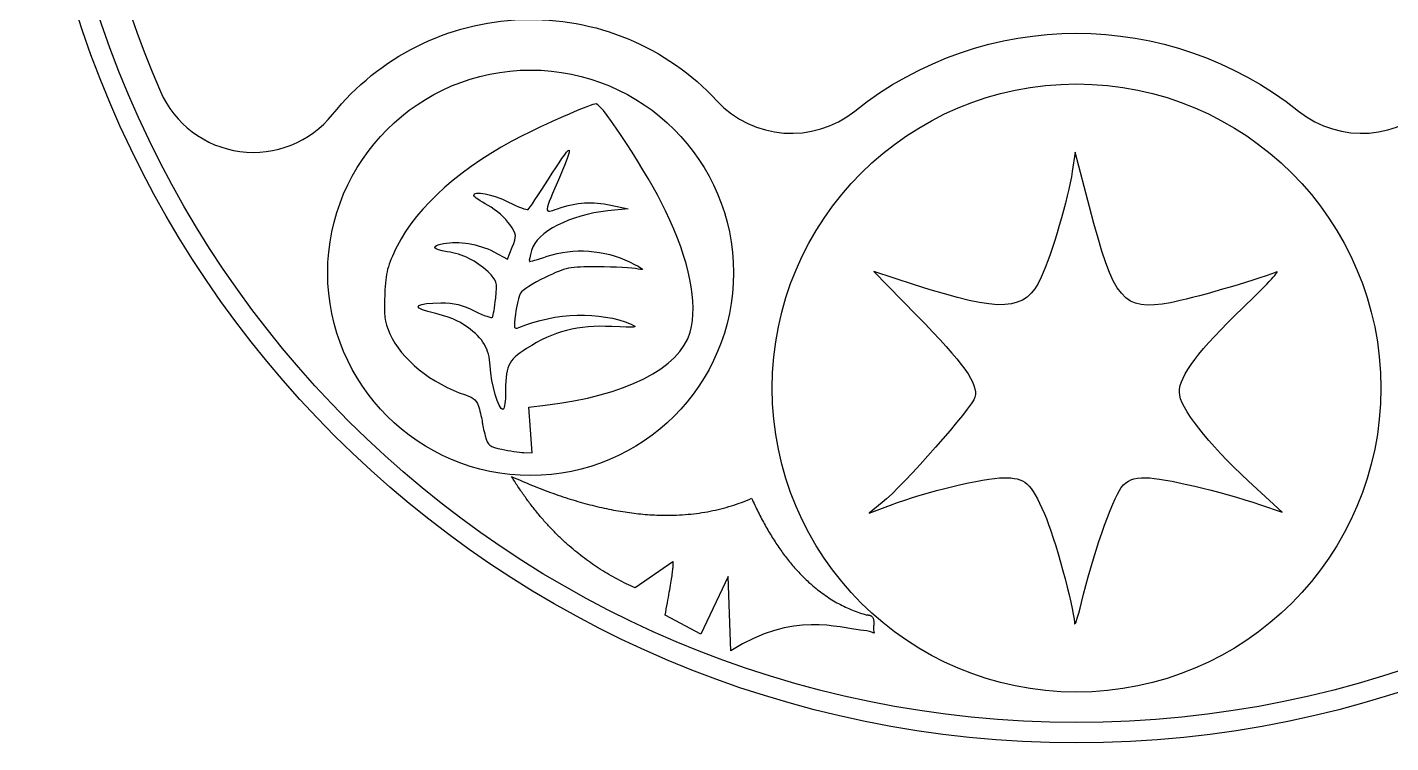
# Model space of a CAD drawing. Header units: millimetres. Extents: x -20.7 to 20.7, y -20.7 to 20.7.
# Drawn here: x -20.68 to 6.19, y -20.68 to -6.57 of the extents above; entities that cross this region are included whole.
import ezdxf

# ---------------------------------------------------------------- set-up
doc = ezdxf.new("R2010")
doc.units = ezdxf.units.MM
doc.layers.get('0').update_dxf_attribs({"linetype": 'CONTINUOUS'})

msp = doc.modelspace()

# ---------------------------------------------------------------- linework, layer by layer
for p, q in [((-0.026, -9.031), (-0.084, -9.413)), ((-0.026, -9.031), (-0.084, -9.413)), ((-0.026, -9.031), (-0.084, -9.413)), ((0.255, -10.108), (-0.026, -9.031)), ((0.255, -10.108), (-0.026, -9.031)), ((0.255, -10.108), (-0.026, -9.031)), ((-8.84, -10.149), (-9.239, -10.19)), ((-8.84, -10.149), (-9.239, -10.19)), ((-8.84, -10.149), (-9.239, -10.19)), ((-9.178, -10.075), (-8.84, -10.149)), ((-9.178, -10.075), (-8.84, -10.149)), ((-9.178, -10.075), (-8.84, -10.149)), ((-11.49, -10.996), (-11.215, -11.139)), ((-11.49, -10.996), (-11.215, -11.139)), ((-11.49, -10.996), (-11.215, -11.139)), ((-11.215, -11.139), (-11.123, -10.906)), ((-11.215, -11.139), (-11.123, -10.906)), ((-11.215, -11.139), (-11.123, -10.906)), ((-3.196, -11.646), (-3.994, -11.387)), ((-3.994, -11.387), (-3.152, -12.248)), ((-3.196, -11.646), (-3.994, -11.387)), ((-3.994, -11.387), (-3.152, -12.248)), ((-3.196, -11.646), (-3.994, -11.387)), ((-3.994, -11.387), (-3.152, -12.248)), ((-10.8, -14.061), (-10.474, -14.023)), ((-10.8, -14.061), (-10.474, -14.023)), ((-10.8, -14.061), (-10.474, -14.023)), ((-10.765, -14.512), (-10.8, -14.061)), ((-10.765, -14.512), (-10.8, -14.061)), ((-10.765, -14.512), (-10.8, -14.061)), ((-10.73, -14.963), (-10.765, -14.512)), ((-10.73, -14.963), (-10.765, -14.512)), ((-10.73, -14.963), (-10.765, -14.512)), ((-10.895, -14.957), (-10.73, -14.963)), ((-10.895, -14.957), (-10.73, -14.963)), ((-10.895, -14.957), (-10.73, -14.963)), ((4.054, -16.132), (3.392, -15.523)), ((4.054, -16.132), (3.392, -15.523)), ((4.054, -16.132), (3.392, -15.523)), ((-3.832, -15.947), (-4.089, -16.154)), ((-3.832, -15.947), (-4.089, -16.154)), ((-3.832, -15.947), (-4.089, -16.154)), ((-4.089, -16.154), (-3.666, -15.994)), ((-4.089, -16.154), (-3.666, -15.994)), ((-4.089, -16.154), (-3.666, -15.994)), ((3.626, -15.988), (4.054, -16.132)), ((3.626, -15.988), (4.054, -16.132)), ((3.626, -15.988), (4.054, -16.132)), ((-7.961, -17.112), (-8.7, -17.629)), ((-6.867, -17.404), (-7.404, -18.543)), ((-6.814, -18.871), (-6.867, -17.404)), ((-7.404, -18.543), (-8.11, -18.169))]:
    msp.add_line(p, q)
msp.add_lwpolyline([(-7.091, -8.016, 0.393426), (-4.373, -8.219, -0.35083), (4.373, -8.219, 0.393426), (7.091, -8.016, -0.458612), (14.665, -8.285, 0.565024), (18.061, -7.83, 1.523453), (-18.061, -7.83, 0.565024), (-14.665, -8.285, -0.458612)], format="xyb", close=True)
for centre, radius in [((0, 0), 20.685), ((0, 0), 20.685), ((0, 0), 20.285), ((-10.762, -11.41), 4), ((0, -13.685), 6)]:
    msp.add_circle(centre, radius)
for points, degree in [([(-9.467, -8.078), (-9.567, -8.078), (-10.318, -8.402), (-10.917, -8.703)], 3), ([(-9.467, -8.078), (-9.567, -8.078), (-10.318, -8.402), (-10.917, -8.703)], 3), ([(-9.467, -8.078), (-9.567, -8.078), (-10.318, -8.402), (-10.917, -8.703)], 3), ([(-8.104, -10.185), (-8.449, -9.467), (-9.347, -8.078), (-9.467, -8.078)], 3), ([(-8.104, -10.185), (-8.449, -9.467), (-9.347, -8.078), (-9.467, -8.078)], 3), ([(-8.104, -10.185), (-8.449, -9.467), (-9.347, -8.078), (-9.467, -8.078)], 3), ([(-10.917, -8.703), (-12.084, -9.291), (-13.014, -10.109), (-13.395, -10.886)], 3), ([(-10.917, -8.703), (-12.084, -9.291), (-13.014, -10.109), (-13.395, -10.886)], 3), ([(-10.917, -8.703), (-12.084, -9.291), (-13.014, -10.109), (-13.395, -10.886)], 3), ([(-10.41, -9.561), (-10.213, -9.246), (-10.031, -8.988), (-10.005, -8.988)], 3), ([(-10.41, -9.561), (-10.213, -9.246), (-10.031, -8.988), (-10.005, -8.988)], 3), ([(-10.41, -9.561), (-10.213, -9.246), (-10.031, -8.988), (-10.005, -8.988)], 3), ([(-10.005, -8.988), (-9.98, -8.988), (-10.056, -9.212), (-10.174, -9.486)], 3), ([(-10.005, -8.988), (-9.98, -8.988), (-10.056, -9.212), (-10.174, -9.486)], 3), ([(-10.005, -8.988), (-9.98, -8.988), (-10.056, -9.212), (-10.174, -9.486)], 3), ([(-10.812, -10.16), (-10.788, -10.145), (-10.607, -9.876), (-10.41, -9.561)], 3), ([(-10.812, -10.16), (-10.788, -10.145), (-10.607, -9.876), (-10.41, -9.561)], 3), ([(-10.812, -10.16), (-10.788, -10.145), (-10.607, -9.876), (-10.41, -9.561)], 3), ([(-10.174, -9.486), (-10.513, -10.269), (-10.511, -10.244), (-10.23, -10.147)], 3), ([(-10.174, -9.486), (-10.513, -10.269), (-10.511, -10.244), (-10.23, -10.147)], 3), ([(-10.174, -9.486), (-10.513, -10.269), (-10.511, -10.244), (-10.23, -10.147)], 3), ([(-0.084, -9.413), (-0.163, -9.939), (-0.484, -11.029), (-0.698, -11.499)], 3), ([(-0.084, -9.413), (-0.163, -9.939), (-0.484, -11.029), (-0.698, -11.499)], 3), ([(-0.084, -9.413), (-0.163, -9.939), (-0.484, -11.029), (-0.698, -11.499)], 3), ([(-11.884, -9.885), (-11.886, -9.784), (-11.515, -9.855), (-11.198, -10.015)], 3), ([(-11.884, -9.885), (-11.886, -9.784), (-11.515, -9.855), (-11.198, -10.015)], 3), ([(-11.884, -9.885), (-11.886, -9.784), (-11.515, -9.855), (-11.198, -10.015)], 3), ([(-11.601, -10.083), (-11.756, -9.997), (-11.884, -9.908), (-11.884, -9.885)], 3), ([(-11.601, -10.083), (-11.756, -9.997), (-11.884, -9.908), (-11.884, -9.885)], 3), ([(-11.601, -10.083), (-11.756, -9.997), (-11.884, -9.908), (-11.884, -9.885)], 3), ([(-11.175, -10.456), (-11.254, -10.335), (-11.444, -10.169), (-11.601, -10.083)], 3), ([(-11.175, -10.456), (-11.254, -10.335), (-11.444, -10.169), (-11.601, -10.083)], 3), ([(-11.175, -10.456), (-11.254, -10.335), (-11.444, -10.169), (-11.601, -10.083)], 3), ([(-11.198, -10.015), (-11.01, -10.11), (-10.836, -10.175), (-10.812, -10.16)], 3), ([(-11.198, -10.015), (-11.01, -10.11), (-10.836, -10.175), (-10.812, -10.16)], 3), ([(-11.198, -10.015), (-11.01, -10.11), (-10.836, -10.175), (-10.812, -10.16)], 3), ([(-9.239, -10.19), (-9.982, -10.266), (-10.645, -10.608), (-10.744, -10.968)], 3), ([(-9.239, -10.19), (-9.982, -10.266), (-10.645, -10.608), (-10.744, -10.968)], 3), ([(-9.239, -10.19), (-9.982, -10.266), (-10.645, -10.608), (-10.744, -10.968)], 3), ([(-10.23, -10.147), (-9.851, -10.016), (-9.54, -9.995), (-9.178, -10.075)], 3), ([(-10.23, -10.147), (-9.851, -10.016), (-9.54, -9.995), (-9.178, -10.075)], 3), ([(-10.23, -10.147), (-9.851, -10.016), (-9.54, -9.995), (-9.178, -10.075)], 3), ([(-7.618, -12.58), (-7.458, -12.005), (-7.625, -11.185), (-8.104, -10.185)], 3), ([(-7.618, -12.58), (-7.458, -12.005), (-7.625, -11.185), (-8.104, -10.185)], 3), ([(-7.618, -12.58), (-7.458, -12.005), (-7.625, -11.185), (-8.104, -10.185)], 3), ([(1.853, -12.001), (0.915, -12.174), (0.738, -11.965), (0.255, -10.108)], 3), ([(1.853, -12.001), (0.915, -12.174), (0.738, -11.965), (0.255, -10.108)], 3), ([(1.853, -12.001), (0.915, -12.174), (0.738, -11.965), (0.255, -10.108)], 3), ([(-11.123, -10.906), (-11.034, -10.678), (-11.035, -10.667), (-11.175, -10.456)], 3), ([(-11.123, -10.906), (-11.034, -10.678), (-11.035, -10.667), (-11.175, -10.456)], 3), ([(-11.123, -10.906), (-11.034, -10.678), (-11.035, -10.667), (-11.175, -10.456)], 3), ([(-13.395, -10.886), (-13.587, -11.276), (-13.617, -11.393), (-13.638, -11.827)], 3), ([(-13.395, -10.886), (-13.587, -11.276), (-13.617, -11.393), (-13.638, -11.827)], 3), ([(-13.395, -10.886), (-13.587, -11.276), (-13.617, -11.393), (-13.638, -11.827)], 3), ([(-12.407, -10.994), (-12.7, -10.955), (-12.734, -10.881), (-12.48, -10.834)], 3), ([(-12.407, -10.994), (-12.7, -10.955), (-12.734, -10.881), (-12.48, -10.834)], 3), ([(-12.407, -10.994), (-12.7, -10.955), (-12.734, -10.881), (-12.48, -10.834)], 3), ([(-12.48, -10.834), (-12.171, -10.776), (-11.797, -10.837), (-11.49, -10.996)], 3), ([(-12.48, -10.834), (-12.171, -10.776), (-11.797, -10.837), (-11.49, -10.996)], 3), ([(-12.48, -10.834), (-12.171, -10.776), (-11.797, -10.837), (-11.49, -10.996)], 3), ([(-11.602, -11.394), (-11.826, -11.175), (-12.109, -11.034), (-12.407, -10.994)], 3), ([(-11.602, -11.394), (-11.826, -11.175), (-12.109, -11.034), (-12.407, -10.994)], 3), ([(-11.602, -11.394), (-11.826, -11.175), (-12.109, -11.034), (-12.407, -10.994)], 3), ([(-10.744, -10.968), (-10.775, -11.08), (-10.795, -11.179), (-10.787, -11.186)], 3), ([(-10.744, -10.968), (-10.775, -11.08), (-10.795, -11.179), (-10.787, -11.186)], 3), ([(-10.744, -10.968), (-10.775, -11.08), (-10.795, -11.179), (-10.787, -11.186)], 3), ([(-10.433, -11.084), (-9.923, -10.911), (-9.301, -10.954), (-8.81, -11.197)], 3), ([(-10.433, -11.084), (-9.923, -10.911), (-9.301, -10.954), (-8.81, -11.197)], 3), ([(-10.433, -11.084), (-9.923, -10.911), (-9.301, -10.954), (-8.81, -11.197)], 3), ([(-10.787, -11.186), (-10.78, -11.193), (-10.621, -11.147), (-10.433, -11.084)], 3), ([(-10.787, -11.186), (-10.78, -11.193), (-10.621, -11.147), (-10.433, -11.084)], 3), ([(-10.787, -11.186), (-10.78, -11.193), (-10.621, -11.147), (-10.433, -11.084)], 3), ([(-8.81, -11.197), (-8.53, -11.336), (-8.49, -11.369), (-8.641, -11.337)], 3), ([(-8.81, -11.197), (-8.53, -11.336), (-8.49, -11.369), (-8.641, -11.337)], 3), ([(-8.81, -11.197), (-8.53, -11.336), (-8.49, -11.369), (-8.641, -11.337)], 3), ([(-11.451, -11.909), (-11.418, -11.588), (-11.423, -11.569), (-11.602, -11.394)], 3), ([(-11.451, -11.909), (-11.418, -11.588), (-11.423, -11.569), (-11.602, -11.394)], 3), ([(-11.451, -11.909), (-11.418, -11.588), (-11.423, -11.569), (-11.602, -11.394)], 3), ([(-10.472, -11.501), (-10.712, -11.616), (-10.933, -11.757), (-10.963, -11.814)], 3), ([(-10.472, -11.501), (-10.712, -11.616), (-10.933, -11.757), (-10.963, -11.814)], 3), ([(-10.472, -11.501), (-10.712, -11.616), (-10.933, -11.757), (-10.963, -11.814)], 3), ([(-9.438, -11.293), (-10.009, -11.293), (-10.055, -11.302), (-10.472, -11.501)], 3), ([(-9.438, -11.293), (-10.009, -11.293), (-10.055, -11.302), (-10.472, -11.501)], 3), ([(-9.438, -11.293), (-10.009, -11.293), (-10.055, -11.302), (-10.472, -11.501)], 3), ([(-8.641, -11.337), (-8.751, -11.313), (-9.109, -11.293), (-9.438, -11.293)], 3), ([(-8.641, -11.337), (-8.751, -11.313), (-9.109, -11.293), (-9.438, -11.293)], 3), ([(-8.641, -11.337), (-8.751, -11.313), (-9.109, -11.293), (-9.438, -11.293)], 3), ([(-0.698, -11.499), (-1.008, -12.181), (-1.464, -12.208), (-3.196, -11.646)], 3), ([(-0.698, -11.499), (-1.008, -12.181), (-1.464, -12.208), (-3.196, -11.646)], 3), ([(-0.698, -11.499), (-1.008, -12.181), (-1.464, -12.208), (-3.196, -11.646)], 3), ([(3.948, -11.392), (3.471, -11.575), (2.268, -11.925), (1.853, -12.001)], 3), ([(3.948, -11.392), (3.471, -11.575), (2.268, -11.925), (1.853, -12.001)], 3), ([(3.948, -11.392), (3.471, -11.575), (2.268, -11.925), (1.853, -12.001)], 3), ([(3.278, -12.1), (3.709, -11.687), (4.011, -11.368), (3.948, -11.392)], 3), ([(3.278, -12.1), (3.709, -11.687), (4.011, -11.368), (3.948, -11.392)], 3), ([(3.278, -12.1), (3.709, -11.687), (4.011, -11.368), (3.948, -11.392)], 3), ([(-10.963, -11.814), (-10.993, -11.872), (-11.037, -12.057), (-11.06, -12.226)], 3), ([(-10.963, -11.814), (-10.993, -11.872), (-11.037, -12.057), (-11.06, -12.226)], 3), ([(-10.963, -11.814), (-10.993, -11.872), (-11.037, -12.057), (-11.06, -12.226)], 3), ([(-13.638, -11.827), (-13.658, -12.247), (-13.643, -12.368), (-13.536, -12.616)], 3), ([(-13.638, -11.827), (-13.658, -12.247), (-13.643, -12.368), (-13.536, -12.616)], 3), ([(-13.638, -11.827), (-13.658, -12.247), (-13.643, -12.368), (-13.536, -12.616)], 3), ([(-12.791, -12.173), (-13.125, -12.087), (-13.001, -12.006), (-12.533, -12.005)], 3), ([(-12.791, -12.173), (-13.125, -12.087), (-13.001, -12.006), (-12.533, -12.005)], 3), ([(-12.791, -12.173), (-13.125, -12.087), (-13.001, -12.006), (-12.533, -12.005)], 3), ([(-12.533, -12.005), (-12.263, -12.005), (-12.114, -12.04), (-11.863, -12.167)], 3), ([(-12.533, -12.005), (-12.263, -12.005), (-12.114, -12.04), (-11.863, -12.167)], 3), ([(-12.533, -12.005), (-12.263, -12.005), (-12.114, -12.04), (-11.863, -12.167)], 3), ([(-11.513, -12.286), (-11.498, -12.261), (-11.47, -12.092), (-11.451, -11.909)], 3), ([(-11.513, -12.286), (-11.498, -12.261), (-11.47, -12.092), (-11.451, -11.909)], 3), ([(-11.513, -12.286), (-11.498, -12.261), (-11.47, -12.092), (-11.451, -11.909)], 3), ([(-12.009, -12.481), (-12.189, -12.348), (-12.329, -12.293), (-12.791, -12.173)], 3), ([(-12.009, -12.481), (-12.189, -12.348), (-12.329, -12.293), (-12.791, -12.173)], 3), ([(-12.009, -12.481), (-12.189, -12.348), (-12.329, -12.293), (-12.791, -12.173)], 3), ([(-11.863, -12.167), (-11.685, -12.257), (-11.528, -12.31), (-11.513, -12.286)], 3), ([(-11.863, -12.167), (-11.685, -12.257), (-11.528, -12.31), (-11.513, -12.286)], 3), ([(-11.863, -12.167), (-11.685, -12.257), (-11.528, -12.31), (-11.513, -12.286)], 3), ([(-11.06, -12.226), (-11.098, -12.512), (-11.094, -12.531), (-10.995, -12.49)], 3), ([(-11.06, -12.226), (-11.098, -12.512), (-11.094, -12.531), (-10.995, -12.49)], 3), ([(-11.06, -12.226), (-11.098, -12.512), (-11.094, -12.531), (-10.995, -12.49)], 3), ([(-10.995, -12.49), (-10.269, -12.19), (-9.39, -12.164), (-8.783, -12.426)], 3), ([(-10.995, -12.49), (-10.269, -12.19), (-9.39, -12.164), (-8.783, -12.426)], 3), ([(-10.995, -12.49), (-10.269, -12.19), (-9.39, -12.164), (-8.783, -12.426)], 3), ([(-3.152, -12.248), (-2.214, -13.206), (-1.935, -13.598), (-2.002, -13.866)], 3), ([(-3.152, -12.248), (-2.214, -13.206), (-1.935, -13.598), (-2.002, -13.866)], 3), ([(-3.152, -12.248), (-2.214, -13.206), (-1.935, -13.598), (-2.002, -13.866)], 3), ([(2.027, -13.768), (2.027, -13.447), (2.416, -12.928), (3.278, -12.1)], 3), ([(2.027, -13.768), (2.027, -13.447), (2.416, -12.928), (3.278, -12.1)], 3), ([(2.027, -13.768), (2.027, -13.447), (2.416, -12.928), (3.278, -12.1)], 3), ([(-13.536, -12.616), (-13.323, -13.11), (-12.71, -13.606), (-12.043, -13.821)], 3), ([(-13.536, -12.616), (-13.323, -13.11), (-12.71, -13.606), (-12.043, -13.821)], 3), ([(-13.536, -12.616), (-13.323, -13.11), (-12.71, -13.606), (-12.043, -13.821)], 3), ([(-11.56, -13.25), (-11.581, -12.904), (-11.691, -12.715), (-12.009, -12.481)], 3), ([(-11.56, -13.25), (-11.581, -12.904), (-11.691, -12.715), (-12.009, -12.481)], 3), ([(-11.56, -13.25), (-11.581, -12.904), (-11.691, -12.715), (-12.009, -12.481)], 3), ([(-9.161, -12.472), (-9.828, -12.439), (-10.31, -12.564), (-10.84, -12.906)], 3), ([(-9.161, -12.472), (-9.828, -12.439), (-10.31, -12.564), (-10.84, -12.906)], 3), ([(-9.161, -12.472), (-9.828, -12.439), (-10.31, -12.564), (-10.84, -12.906)], 3), ([(-10.474, -14.023), (-8.9, -13.842), (-7.816, -13.295), (-7.618, -12.58)], 3), ([(-10.474, -14.023), (-8.9, -13.842), (-7.816, -13.295), (-7.618, -12.58)], 3), ([(-10.474, -14.023), (-8.9, -13.842), (-7.816, -13.295), (-7.618, -12.58)], 3), ([(-8.783, -12.426), (-8.633, -12.491), (-8.677, -12.496), (-9.161, -12.472)], 3), ([(-8.783, -12.426), (-8.633, -12.491), (-8.677, -12.496), (-9.161, -12.472)], 3), ([(-8.783, -12.426), (-8.633, -12.491), (-8.677, -12.496), (-9.161, -12.472)], 3), ([(-10.84, -12.906), (-11.216, -13.149), (-11.257, -13.241), (-11.258, -13.84)], 3), ([(-10.84, -12.906), (-11.216, -13.149), (-11.257, -13.241), (-11.258, -13.84)], 3), ([(-10.84, -12.906), (-11.216, -13.149), (-11.257, -13.241), (-11.258, -13.84)], 3), ([(-11.311, -14.11), (-11.393, -14.11), (-11.54, -13.603), (-11.56, -13.25)], 3), ([(-11.311, -14.11), (-11.393, -14.11), (-11.54, -13.603), (-11.56, -13.25)], 3), ([(-11.311, -14.11), (-11.393, -14.11), (-11.54, -13.603), (-11.56, -13.25)], 3), ([(-12.043, -13.821), (-11.87, -13.878), (-11.821, -13.928), (-11.773, -14.1)], 3), ([(-12.043, -13.821), (-11.87, -13.878), (-11.821, -13.928), (-11.773, -14.1)], 3), ([(-12.043, -13.821), (-11.87, -13.878), (-11.821, -13.928), (-11.773, -14.1)], 3), ([(-11.258, -13.84), (-11.259, -13.988), (-11.282, -14.11), (-11.311, -14.11)], 3), ([(-11.258, -13.84), (-11.259, -13.988), (-11.282, -14.11), (-11.311, -14.11)], 3), ([(-11.258, -13.84), (-11.259, -13.988), (-11.282, -14.11), (-11.311, -14.11)], 3), ([(-2.002, -13.866), (-2.05, -14.059), (-3.42, -15.616), (-3.832, -15.947)], 3), ([(-2.002, -13.866), (-2.05, -14.059), (-3.42, -15.616), (-3.832, -15.947)], 3), ([(-2.002, -13.866), (-2.05, -14.059), (-3.42, -15.616), (-3.832, -15.947)], 3), ([(3.392, -15.523), (2.591, -14.785), (2.027, -14.061), (2.027, -13.768)], 3), ([(3.392, -15.523), (2.591, -14.785), (2.027, -14.061), (2.027, -13.768)], 3), ([(3.392, -15.523), (2.591, -14.785), (2.027, -14.061), (2.027, -13.768)], 3), ([(-11.773, -14.1), (-11.741, -14.215), (-11.715, -14.335), (-11.714, -14.366)], 3), ([(-11.773, -14.1), (-11.741, -14.215), (-11.715, -14.335), (-11.714, -14.366)], 3), ([(-11.773, -14.1), (-11.741, -14.215), (-11.715, -14.335), (-11.714, -14.366)], 3), ([(-11.714, -14.366), (-11.714, -14.397), (-11.688, -14.516), (-11.656, -14.63)], 3), ([(-11.714, -14.366), (-11.714, -14.397), (-11.688, -14.516), (-11.656, -14.63)], 3), ([(-11.714, -14.366), (-11.714, -14.397), (-11.688, -14.516), (-11.656, -14.63)], 3), ([(-11.656, -14.63), (-11.604, -14.819), (-11.573, -14.843), (-11.329, -14.894)], 3), ([(-11.656, -14.63), (-11.604, -14.819), (-11.573, -14.843), (-11.329, -14.894)], 3), ([(-11.656, -14.63), (-11.604, -14.819), (-11.573, -14.843), (-11.329, -14.894)], 3), ([(-11.329, -14.894), (-11.181, -14.925), (-10.986, -14.953), (-10.895, -14.957)], 3), ([(-11.329, -14.894), (-11.181, -14.925), (-10.986, -14.953), (-10.895, -14.957)], 3), ([(-11.329, -14.894), (-11.181, -14.925), (-10.986, -14.953), (-10.895, -14.957)], 3), ([(-8.7, -17.629), (-10.198, -16.968), (-11.138, -15.431)], 2), ([(-11.138, -15.431), (-8.332, -16.701), (-6.405, -15.861)], 2), ([(-3.666, -15.994), (-2.971, -15.732), (-1.828, -15.455), (-1.439, -15.455)], 3), ([(-3.666, -15.994), (-2.971, -15.732), (-1.828, -15.455), (-1.439, -15.455)], 3), ([(-3.666, -15.994), (-2.971, -15.732), (-1.828, -15.455), (-1.439, -15.455)], 3), ([(-1.439, -15.455), (-1.008, -15.455), (-0.908, -15.543), (-0.632, -16.167)], 3), ([(-1.439, -15.455), (-1.008, -15.455), (-0.908, -15.543), (-0.632, -16.167)], 3), ([(-1.439, -15.455), (-1.008, -15.455), (-0.908, -15.543), (-0.632, -16.167)], 3), ([(0.883, -15.651), (1.006, -15.495), (1.106, -15.455), (1.37, -15.455)], 3), ([(0.883, -15.651), (1.006, -15.495), (1.106, -15.455), (1.37, -15.455)], 3), ([(0.883, -15.651), (1.006, -15.495), (1.106, -15.455), (1.37, -15.455)], 3), ([(1.37, -15.455), (1.706, -15.455), (2.842, -15.723), (3.626, -15.988)], 3), ([(1.37, -15.455), (1.706, -15.455), (2.842, -15.723), (3.626, -15.988)], 3), ([(1.37, -15.455), (1.706, -15.455), (2.842, -15.723), (3.626, -15.988)], 3), ([(0.097, -17.917), (0.296, -17.061), (0.707, -15.875), (0.883, -15.651)], 3), ([(0.097, -17.917), (0.296, -17.061), (0.707, -15.875), (0.883, -15.651)], 3), ([(0.097, -17.917), (0.296, -17.061), (0.707, -15.875), (0.883, -15.651)], 3), ([(-6.405, -15.861), (-5.544, -17.774), (-4.133, -18.164)], 2), ([(-0.632, -16.167), (-0.434, -16.615), (-0.056, -17.995), (-0.043, -18.315)], 3), ([(-0.632, -16.167), (-0.434, -16.615), (-0.056, -17.995), (-0.043, -18.315)], 3), ([(-0.632, -16.167), (-0.434, -16.615), (-0.056, -17.995), (-0.043, -18.315)], 3), ([(-8.11, -18.169), (-7.905, -17.072), (-7.961, -17.112)], 2), ([(-0.043, -18.315), (-0.04, -18.413), (0.024, -18.234), (0.097, -17.917)], 3), ([(-0.043, -18.315), (-0.04, -18.413), (0.024, -18.234), (0.097, -17.917)], 3), ([(-0.043, -18.315), (-0.04, -18.413), (0.024, -18.234), (0.097, -17.917)], 3), ([(-4.133, -18.164), (-3.972, -18.152), (-4, -18.383)], 2), ([(-4.263, -18.461), (-4.668, -18.427), (-5.591, -18.078), (-6.814, -18.871)], 3), ([(-4, -18.383), (-4.029, -18.615), (-3.858, -18.496), (-4.263, -18.461)], 3)]:
    msp.add_open_spline(points, degree=degree)

doc.saveas('drawing.dxf')
